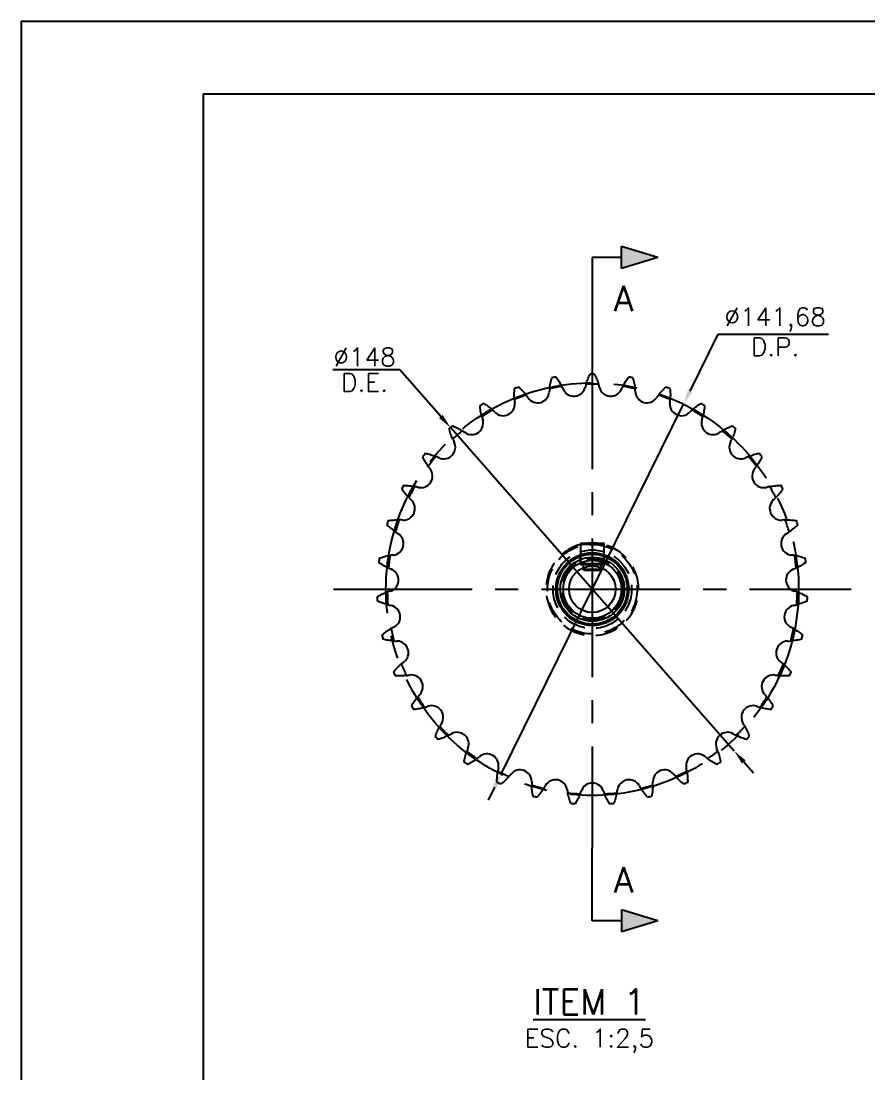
# Model space of a CAD drawing. Header units: metres. Extents: x 0 to 2102, y 0 to 1485.
# Drawn here: x 0 to 290.8, y 1123.8 to 1485 of the extents above; entities that cross this region are included whole.
import ezdxf
from ezdxf.enums import TextEntityAlignment as Align

# ---------------------------------------------------------------- set-up
doc = ezdxf.new("R2010")
doc.units = ezdxf.units.M
doc.header["$LTSCALE"] = 2.5
doc.linetypes.add('CENTER2', pattern=[28.575, 19.05, -3.175, 3.175, -3.175])
doc.linetypes.add('HIDDEN2', pattern=[4.7625, 3.175, -1.5875])
for name, color, linetype in [('FRL6', 6, 'Continuous'), ('FRL7', 7, 'Continuous'), ('FRR120', 5, 'Continuous'), ('FRR140', 5, 'Continuous'), ('FRR175', 1, 'Continuous'), ('FRR80', 3, 'Continuous'), ('GSB', 7, 'Continuous'), ('SC1', 7, 'CENTER2'), ('SDM', 7, 'Continuous'), ('SL4', 4, 'Continuous'), ('ST1', 7, 'HIDDEN2')]:
    doc.layers.add(name, color=color, linetype=linetype)
doc.styles.add('R100', font='simplex.shx', dxfattribs={"height": 2.5})
doc.styles.add('R120', font='simplex.shx', dxfattribs={"height": 3})
doc.styles.add('R140', font='simplex.shx', dxfattribs={"height": 3.5})
doc.styles.add('R80', font='simplex.shx', dxfattribs={"height": 2})
doc.styles.add('ROMANS', font='ROMANS.SHX')
doc.dimstyles.new('2.5___1-2.5$3', dxfattribs={"dimscale": 2.5, "dimtxt": 2.5, "dimasz": 2, "dimexe": 1.5, "dimexo": 1, "dimgap": 0.5, "dimtad": 1, "dimtoh": 1, "dimzin": 12, "dimtxsty": 'ROMANS', "dimcen": 0, "dimclrd": 256, "dimclre": 256, "dimclrt": 3, "dimazin": 3, "dimtfac": 1, "dimtmove": 0, "dimatfit": 0, "dimfxl": 1, "dimlwd": -1, "dimlwe": -1, "dimarcsym": 0})

# ---------------------------------------------------------------- blocks, each defined once
blk = doc.blocks.new('A1')
at = {"layer": 'FRL6', "linetype": 'Continuous'}
for q in [(25, 10), (831, 584)]:
    blk.add_line((25, 584), q, dxfattribs=at)
at = {"layer": 'FRL7', "linetype": 'Continuous'}
for q in [(0, 0), (841, 594)]:
    blk.add_line((0, 594), q, dxfattribs=at)
at = {"layer": 'FRR120', "style": 'R120'}
for tag, p in [('FASE_DO_PROJETO', (659, 46.29)), ('ÁREA_E/OU_SUBÁREA', (659, 40.79)), ('TÍTULO_DO_DESENHO', (659, 35.29)), ('SUBTÍTULO_1_DO_DESENHO', (659, 29.79)), ('SUBTÍTULO_2_DO_DESENHO', (659, 24.29))]:
    blk.add_attdef(tag, p, '', height=3, dxfattribs=at)
at = {"layer": 'FRR140', "style": 'R140', "width": 0.91}
for tag, p in [('ESCALA', (671, 14.35)), ('REVISÃO', (823.5, 14.68))]:
    blk.add_attdef(tag, text='', height=3.5, dxfattribs=at).set_placement(p, align=Align.MIDDLE)
for tag, p in [('NÚMERO_DA_CONTRATADA', (687.72, 12.6)), ('NUMERO_VALE', (752.89, 12.6))]:
    blk.add_attdef(tag, p, '', height=3.5, dxfattribs=at)
at = {"layer": 'FRR175', "style": 'R120'}
for tag, p in [('CLASSIFICAÇÃO', (811.83, 67.73)), ('PROJETO', (716.31, 53.59)), ('N_PROJ_SE', (793.5, 53.59)), ('N_CONTRATO', (796.97, 47.3))]:
    blk.add_attdef(tag, text='', height=3, dxfattribs=at).set_placement(p, align=Align.MIDDLE_CENTER)
at = {"layer": 'FRR80', "style": 'R80'}
for tag, p in [('8A_REV', (476, 77.07)), ('EMIS.', (486, 77.07)), ('PROJ.', (585, 77.07)), ('DES.', (597, 77.07)), ('VER.', (609, 77.07)), ('APR.', (621, 77.07)), ('AUT.', (633.01, 77.07)), ('7A_REV', (476, 71.37)), ('EMIS.', (486, 71.37)), ('PROJ.', (585, 71.37)), ('DES.', (597, 71.37)), ('VER.', (609, 71.37)), ('APR.', (621, 71.37)), ('AUT.', (633.01, 71.37)), ('6A_REV', (476, 65.67)), ('EMIS.', (486, 65.67)), ('PROJ.', (585, 65.67)), ('DES.', (597, 65.67)), ('VER.', (609, 65.67)), ('APR.', (621, 65.67)), ('AUT.', (633.01, 65.67)), ('5A_REV', (476, 59.97)), ('EMIS.', (486, 59.97)), ('PROJ.', (585, 59.97)), ('DES.', (597, 59.97)), ('VER.', (609, 59.97)), ('APR.', (621, 59.97)), ('AUT.', (633.01, 59.97)), ('4A_REV', (476, 54.27)), ('EMIS.', (486, 54.27)), ('PROJ.', (585, 54.27)), ('DES.', (597, 54.27)), ('VER.', (609, 54.27)), ('APR.', (621, 54.27)), ('AUT.', (633.01, 54.27)), ('3A_REV', (476, 48.57)), ('EMIS.', (486, 48.57)), ('PROJ.', (585, 48.57)), ('DES.', (597, 48.57)), ('VER.', (609, 48.57)), ('APR.', (621, 48.57)), ('AUT.', (633.01, 48.57)), ('2A_REV', (476, 42.87)), ('EMIS.', (486, 42.87)), ('PROJ.', (585, 42.87)), ('DES.', (597, 42.87)), ('VER.', (609, 42.87)), ('APR.', (621, 42.87)), ('AUT.', (633.01, 42.87)), ('1a_REV', (476, 37.17)), ('EMIS.', (486, 37.17)), ('PROJ.', (585, 37.17)), ('DES.', (597, 37.17)), ('VER.', (609, 37.17)), ('APR.', (621, 37.17)), ('AUT.', (633.01, 37.17))]:
    blk.add_attdef(tag, text='', height=2, dxfattribs=at).set_placement(p, align=Align.MIDDLE)
for p in [(492.61, 76.08), (492.61, 70.38), (492.61, 64.68), (492.61, 58.98), (492.61, 53.28), (492.61, 47.58), (492.61, 41.88), (492.61, 36.18)]:
    blk.add_attdef('DESCRIÇÃO_DA_REVISÃO', p, '', height=2, dxfattribs=at)
at = {"layer": 'FRR80', "style": 'R80', "width": 0.85}
for p in [(648, 77.07), (648, 71.37), (648, 65.67), (648, 59.97), (648, 54.27), (648, 48.57), (648, 42.87), (648, 37.17)]:
    blk.add_attdef('DATA', text='', height=2, dxfattribs=at).set_placement(p, align=Align.MIDDLE)
blk = doc.blocks.new('CORTE')
at = {"layer": 'GSB', "color": 4, "style": 'R140'}
blk.add_attdef('%%UCORTE', text='', height=3.5, dxfattribs=at).set_placement((-0.25, 2.38), align=Align.MIDDLE_CENTER)
at = {"layer": 'GSB', "color": 3, "style": 'R100'}
blk.add_attdef('ESC.', text='', height=2.5, dxfattribs=at).set_placement((-0.25, -2.62), align=Align.MIDDLE_CENTER)
blk = doc.blocks.new('*D10')
at = {"layer": 'Defpoints', "color": 0, "transparency": 16777216}
for p in [(227.47, 1353.42), (164.79, 1226.35)]:
    blk.add_point(p, dxfattribs=at)
at = {"layer": 'SDM', "transparency": 16777216}
for p, q in [((229.68, 1357.9), (239.35, 1377.51)), ((239.35, 1377.51), (277.21, 1377.51)), ((164.79, 1226.35), (227.47, 1353.42)), ((162.58, 1221.87), (160.37, 1217.38))]:
    blk.add_line(p, q, dxfattribs=at)
for points in [[(228.93, 1358.27), (230.42, 1357.53), (227.47, 1353.42)], [(161.83, 1222.24), (163.33, 1221.5), (164.79, 1226.35)]]:
    blk.add_solid(points, dxfattribs=at)
at = {"layer": 'SDM', "color": 3, "transparency": 16777216, "char_height": 6.25, "attachment_point": 5, "style": 'ROMANS'}
for s, insert in [('∅141,68', (258.9, 1382.48)), ('D.P.', (258.9, 1373.13))]:
    blk.add_mtext(s, dxfattribs=dict(at, insert=insert))
blk = doc.blocks.new('*D14')
at = {"layer": 'Defpoints', "color": 0, "transparency": 16777216}
for p in [(147.41, 1345.45), (244.84, 1234.32)]:
    blk.add_point(p, dxfattribs=at)
at = {"layer": 'SDM', "transparency": 16777216}
for p, q in [((130.05, 1365.25), (107.08, 1365.25)), ((144.11, 1349.21), (130.05, 1365.25)), ((244.84, 1234.32), (147.41, 1345.45)), ((248.14, 1230.56), (251.44, 1226.8))]:
    blk.add_line(p, q, dxfattribs=at)
for points in [[(144.74, 1349.76), (143.49, 1348.66), (147.41, 1345.45)], [(248.77, 1231.11), (247.51, 1230.01), (244.84, 1234.32)]]:
    blk.add_solid(points, dxfattribs=at)
at = {"layer": 'SDM', "color": 3, "transparency": 16777216, "char_height": 6.25, "attachment_point": 5, "style": 'ROMANS'}
for s, insert in [('%%C148', (117.94, 1369.63)), ('D.E.', (117.94, 1360.88))]:
    blk.add_mtext(s, dxfattribs=dict(at, insert=insert))
blk = doc.blocks.new('SIMB_CORTE_2')
at = {"layer": 'GSB'}
blk.add_hatch(color=2, dxfattribs=at).paths.add_polyline_path([(1.5, -4), (-1.5, -4), (0, -9)])
at = {"layer": 'GSB', "color": 1}
for p, q in [((0, -4), (0, 0)), ((0, 0), (10, 0)), ((0, -9), (-1.5, -4)), ((1.5, -4), (-1.5, -4)), ((0, -9), (1.5, -4))]:
    blk.add_line(p, q, dxfattribs=at)
at = {"layer": 'GSB', "color": 3, "style": 'R100'}
blk.add_attdef('XXXX', (-0.6, 1.57), '', height=2.5, dxfattribs=at)
at = {"layer": 'GSB', "color": 4, "style": 'R140'}
blk.add_attdef('A', text='', height=3.5, dxfattribs=at).set_placement((5.64, -4.29), align=Align.MIDDLE)

msp = doc.modelspace()

# ---------------------------------------------------------------- linework, layer by layer
at = {"layer": 'SC1'}
for p, q in [((196.128, 1378.785), (196.128, 1200.985)), ((107.228, 1289.885), (285.028, 1289.885))]:
    msp.add_line(p, q, dxfattribs=at)
msp.add_circle((196.128, 1289.885), 70.84, dxfattribs=at)
at = {"layer": 'SL4'}
for p, q in [((192.128, 1305.385), (192.128, 1305.435)), ((192.128, 1305.385), (192.128, 1301.727)), ((192.128, 1305.385), (200.128, 1305.385)), ((192.378, 1305.685), (199.878, 1305.685)), ((200.128, 1305.435), (200.128, 1305.385)), ((200.128, 1305.385), (200.128, 1301.727))]:
    msp.add_line(p, q, dxfattribs=at)
at = {"layer": 'SL4', "flags": 128}
for points in [[(194.587, 1305.685), (193.869, 1305.598), (192.698, 1305.385)], [(199.558, 1305.385), (198.387, 1305.598), (197.669, 1305.685)]]:
    msp.add_lwpolyline(points, dxfattribs=at)
at = {"layer": 'SL4'}
for radius in [12.5, 12, 11, 10, 8]:
    msp.add_circle((196.128, 1289.885), radius, dxfattribs=at)
for centre, radius, start, end in [((196.128, 1289.885), 73.9, 99.70422, 100.86721), ((196.128, 1289.885), 73.9, 89.4185, 90.5815), ((196.128, 1289.885), 73.9, 79.13279, 80.29578), ((196.128, 1289.885), 73.9, 109.98993, 111.15292), ((202.232, 1356.446), 20.92, 173.71779, 176.89506), ((196.128, 1289.885), 70.4, 98.52735, 102.04408), ((167.025, 1350.057), 20.92, 23.67637, 26.85364), ((189.803, 1360.161), 4, 205.2129, 345.07282), ((214.019, 1354.286), 20.92, 163.43207, 166.60935), ((196.128, 1289.885), 70.4, 88.24163, 91.75837), ((178.237, 1354.286), 20.92, 13.39065, 16.56793), ((202.453, 1360.161), 4, 194.92718, 334.7871), ((225.231, 1350.057), 20.92, 153.14636, 156.32363), ((196.128, 1289.885), 70.4, 77.95592, 81.47265), ((190.023, 1356.446), 20.92, 3.10494, 6.28221), ((196.128, 1289.885), 73.9, 68.84708, 70.01007), ((196.128, 1289.885), 70.4, 108.81306, 112.3298), ((190.249, 1356.466), 20.92, 184.0035, 187.18078), ((156.748, 1343.893), 20.92, 33.96208, 37.13936), ((177.356, 1357.903), 4, 215.49861, 355.35853), ((214.9, 1357.903), 4, 184.64147, 324.50139), ((235.507, 1343.893), 20.92, 142.86064, 146.03792), ((196.128, 1289.885), 70.4, 67.6702, 71.18694), ((202.007, 1356.466), 20.92, 352.81922, 355.9965), ((196.128, 1289.885), 73.9, 120.27565, 121.43864), ((196.128, 1289.885), 70.4, 119.09877, 122.61551), ((147.738, 1335.994), 20.92, 44.24779, 47.42507), ((165.513, 1353.458), 4, 225.78433, 5.64425), ((226.743, 1353.458), 4, 174.35575, 314.21567), ((244.518, 1335.994), 20.92, 132.57493, 135.75221), ((196.128, 1289.885), 70.4, 57.38449, 60.90123), ((196.128, 1289.885), 73.9, 58.56136, 59.72435), ((154.653, 1346.97), 4, 236.07004, 15.92996), ((178.455, 1354.347), 20.92, 194.28921, 197.46649), ((237.602, 1346.97), 4, 164.07004, 303.92996), ((213.801, 1354.347), 20.92, 342.53351, 345.71079), ((196.128, 1289.885), 73.9, 130.56136, 131.72435), ((196.128, 1289.885), 70.4, 129.38449, 132.90123), ((140.282, 1326.612), 20.92, 54.53351, 57.71079), ((251.973, 1326.612), 20.92, 122.28921, 125.46649), ((196.128, 1289.885), 70.4, 47.09877, 50.61551), ((196.128, 1289.885), 73.9, 48.27565, 49.43864), ((145.127, 1338.647), 4, 246.35575, 26.21567), ((167.229, 1350.155), 20.92, 204.57493, 207.75221), ((247.129, 1338.647), 4, 153.78433, 293.64425), ((225.027, 1350.155), 20.92, 332.24779, 335.42507), ((196.128, 1289.885), 73.9, 140.84708, 142.01007), ((196.128, 1289.885), 70.4, 139.6702, 143.18694), ((134.622, 1316.05), 20.92, 64.81922, 67.9965), ((257.634, 1316.05), 20.92, 112.0035, 115.18078), ((196.128, 1289.885), 70.4, 36.81306, 40.3298), ((196.128, 1289.885), 73.9, 37.98993, 39.15292), ((137.24, 1328.756), 4, 256.64147, 36.50139), ((156.932, 1344.026), 20.92, 214.86064, 218.03792), ((255.016, 1328.756), 4, 143.49861, 283.35853), ((235.324, 1344.026), 20.92, 321.96208, 325.13936), ((196.128, 1289.885), 73.9, 151.13279, 152.29578), ((196.128, 1289.885), 70.4, 149.95592, 153.47265), ((130.938, 1304.648), 20.92, 75.10494, 78.28221), ((261.318, 1304.648), 20.92, 101.71779, 104.89506), ((196.128, 1289.885), 70.4, 26.52735, 30.04408), ((196.128, 1289.885), 73.9, 27.70422, 28.86721), ((131.245, 1317.617), 4, 266.92718, 46.7871), ((147.894, 1336.158), 20.92, 225.14636, 228.32363), ((261.01, 1317.617), 4, 133.2129, 273.07282), ((244.361, 1336.158), 20.92, 311.67637, 314.85364), ((196.128, 1289.885), 73.9, 161.4185, 162.5815), ((196.128, 1289.885), 70.4, 160.24163, 163.75837), ((129.35, 1292.77), 20.92, 85.39065, 88.56793), ((262.906, 1292.77), 20.92, 91.43207, 94.60935), ((196.128, 1289.885), 70.4, 16.24163, 19.75837), ((196.128, 1289.885), 73.9, 17.4185, 18.5815), ((127.336, 1305.586), 4, 277.2129, 57.07282), ((140.407, 1326.802), 20.92, 235.43207, 238.60935), ((264.92, 1305.586), 4, 122.92718, 262.7871), ((251.849, 1326.802), 20.92, 301.39065, 304.56793), ((192.378, 1305.435), 0.25, 90, 180), ((199.878, 1305.435), 0.25, 0, 90), ((196.128, 1289.885), 73.9, 171.70422, 172.86721), ((196.128, 1289.885), 70.4, 170.52735, 174.04408), ((129.908, 1280.8), 20.92, 95.67637, 98.85364), ((262.348, 1280.8), 20.92, 81.14636, 84.32363), ((196.128, 1289.885), 70.4, 5.95592, 9.47265), ((196.128, 1289.885), 73.9, 7.13279, 8.29578), ((134.711, 1316.259), 20.92, 245.71779, 248.89506), ((257.545, 1316.259), 20.92, 291.10494, 294.28221), ((125.638, 1293.05), 4, 287.49861, 67.35853), ((266.618, 1293.05), 4, 112.64147, 252.50139), ((196.128, 1289.885), 73.9, 181.98993, 183.15292), ((132.594, 1269.122), 20.92, 105.96208, 109.13936), ((196.128, 1289.885), 70.4, 180.81306, 184.3298), ((259.662, 1269.122), 20.92, 70.86064, 74.03792), ((196.128, 1289.885), 70.4, 355.6702, 359.18694), ((196.128, 1289.885), 73.9, 356.84708, 358.01007), ((130.989, 1304.869), 20.92, 256.0035, 259.18078), ((126.206, 1280.413), 4, 297.78433, 77.64425), ((266.05, 1280.413), 4, 102.35575, 242.21567), ((261.267, 1304.869), 20.92, 280.81922, 283.9965), ((137.322, 1258.111), 20.92, 116.24779, 119.42507), ((196.128, 1289.885), 70.4, 191.09877, 194.61551), ((254.933, 1258.111), 20.92, 60.57493, 63.75221), ((196.128, 1289.885), 70.4, 345.38449, 348.90123), ((196.128, 1289.885), 73.9, 192.27565, 193.43864), ((129.36, 1292.997), 20.92, 266.28921, 269.46649), ((129.021, 1268.08), 4, 308.07004, 87.92996), ((263.235, 1268.08), 4, 92.07004, 231.92996), ((262.896, 1292.997), 20.92, 270.53351, 273.71079), ((196.128, 1289.885), 73.9, 346.56136, 347.72435), ((143.941, 1248.122), 20.92, 126.53351, 129.71079), ((248.315, 1248.122), 20.92, 50.28921, 53.46649), ((196.128, 1289.885), 73.9, 202.56136, 203.72435), ((196.128, 1289.885), 70.4, 201.38449, 204.90123), ((196.128, 1289.885), 70.4, 335.09877, 338.61551), ((196.128, 1289.885), 73.9, 336.27565, 337.43864), ((129.877, 1281.025), 20.92, 276.57493, 279.75221), ((133.992, 1256.448), 4, 318.35575, 98.21567), ((258.263, 1256.448), 4, 81.78433, 221.64425), ((262.379, 1281.025), 20.92, 260.24779, 263.42507), ((152.236, 1239.475), 20.92, 136.81922, 139.9965), ((240.019, 1239.475), 20.92, 40.0035, 43.18078), ((196.128, 1289.885), 70.4, 211.6702, 215.18694), ((196.128, 1289.885), 70.4, 324.81306, 328.3298), ((196.128, 1289.885), 73.9, 212.84708, 214.01007), ((132.524, 1269.338), 20.92, 286.86064, 290.03792), ((140.961, 1245.891), 4, 328.64147, 108.50139), ((251.294, 1245.891), 4, 71.49861, 211.35853), ((259.732, 1269.338), 20.92, 249.96208, 253.13936), ((196.128, 1289.885), 73.9, 325.98993, 327.15292), ((161.943, 1232.448), 20.92, 147.10494, 150.28221), ((196.128, 1289.885), 70.4, 221.95592, 225.47265), ((196.128, 1289.885), 70.4, 314.52735, 318.04408), ((230.313, 1232.448), 20.92, 29.71779, 32.89506), ((196.128, 1289.885), 73.9, 223.13279, 224.29578), ((137.215, 1258.311), 20.92, 297.14636, 300.32363), ((149.703, 1236.747), 4, 338.92718, 118.7871), ((242.553, 1236.747), 4, 61.2129, 201.07282), ((255.041, 1258.311), 20.92, 239.67637, 242.85364), ((196.128, 1289.885), 73.9, 315.70422, 316.86721), ((172.748, 1227.267), 20.92, 157.39065, 160.56793), ((196.128, 1289.885), 70.4, 232.24163, 235.75837), ((143.799, 1248.299), 20.92, 307.43207, 310.60935), ((159.937, 1229.312), 4, 349.2129, 129.07282), ((232.318, 1229.312), 4, 50.92718, 190.7871), ((248.456, 1248.299), 20.92, 229.39065, 232.56793), ((196.128, 1289.885), 70.4, 304.24163, 307.75837), ((219.508, 1227.267), 20.92, 19.43207, 22.60935), ((196.128, 1289.885), 73.9, 233.4185, 234.5815), ((184.305, 1224.098), 20.92, 167.67637, 170.85364), ((207.951, 1224.098), 20.92, 9.14636, 12.32363), ((196.128, 1289.885), 73.9, 305.4185, 306.5815), ((196.128, 1289.885), 70.4, 242.52735, 246.04408), ((152.066, 1239.624), 20.92, 317.71779, 320.89506), ((171.335, 1223.823), 4, 359.49861, 139.35853), ((220.921, 1223.823), 4, 40.64147, 180.50139), ((240.19, 1239.624), 20.92, 219.10494, 222.28221), ((196.128, 1289.885), 70.4, 293.95592, 297.47265), ((196.128, 1289.885), 73.9, 243.70422, 244.86721), ((196.241, 1223.044), 20.92, 177.96208, 181.13936), ((196.128, 1289.885), 70.4, 252.81306, 256.3298), ((161.748, 1232.564), 20.92, 328.0035, 331.18078), ((183.529, 1220.458), 4, 9.78433, 149.64425), ((208.174, 1224.139), 20.92, 188.24779, 191.42507), ((196.128, 1219.324), 4, 20.07004, 159.92996), ((184.082, 1224.139), 20.92, 348.57493, 351.75221), ((208.727, 1220.458), 4, 30.35575, 170.21567), ((230.508, 1232.564), 20.92, 208.81922, 211.9965), ((196.128, 1289.885), 70.4, 283.6702, 287.18694), ((196.015, 1223.044), 20.92, 358.86064, 2.03792), ((196.128, 1289.885), 73.9, 295.13279, 296.29578), ((196.128, 1289.885), 73.9, 253.98993, 255.15292), ((196.128, 1289.885), 70.4, 263.09877, 266.61551), ((172.536, 1227.346), 20.92, 338.28921, 341.46649), ((219.72, 1227.346), 20.92, 198.53351, 201.71079), ((196.128, 1289.885), 70.4, 273.38449, 276.90123), ((196.128, 1289.885), 73.9, 284.84708, 286.01007), ((196.128, 1289.885), 73.9, 264.27565, 265.43864), ((196.128, 1289.885), 73.9, 274.56136, 275.72435)]:
    msp.add_arc(centre, radius, start, end, dxfattribs=at)
for points, knots in [([(181.438, 1358.735), (181.527, 1359.389), (181.704, 1360.696), (182.032, 1361.872), (182.195, 1362.46)], [0, 0, 0, 0, 0.4999989, 1, 1, 1, 1]), ([(183.671, 1362.727), (184.031, 1362.234), (184.751, 1361.248), (185.376, 1360.087), (185.689, 1359.507)], [0, 0, 0, 0, 0.500001, 1, 1, 1, 1]), ([(193.968, 1360.252), (194.172, 1360.879), (194.58, 1362.133), (195.112, 1363.232), (195.378, 1363.781)], [0, 0, 0, 0, 0.4999989, 1, 1, 1, 1]), ([(196.878, 1363.781), (197.144, 1363.232), (197.676, 1362.133), (198.084, 1360.879), (198.288, 1360.252)], [0, 0, 0, 0, 0.5000011, 1, 1, 1, 1]), ([(206.567, 1359.507), (206.88, 1360.087), (207.505, 1361.248), (208.225, 1362.234), (208.585, 1362.727)], [0, 0, 0, 0, 0.499999, 1, 1, 1, 1]), ([(210.06, 1362.46), (210.224, 1361.872), (210.551, 1360.696), (210.729, 1359.389), (210.818, 1358.735)], [0, 0, 0, 0, 0.5000011, 1, 1, 1, 1]), ([(169.38, 1355.006), (169.351, 1355.664), (169.292, 1356.982), (169.404, 1358.198), (169.46, 1358.805)], [0, 0, 0, 0, 0.4999989, 1, 1, 1, 1]), ([(170.865, 1359.333), (171.307, 1358.912), (172.191, 1358.07), (173.014, 1357.039), (173.425, 1356.524)], [0, 0, 0, 0, 0.500001, 1, 1, 1, 1]), ([(218.831, 1356.524), (219.242, 1357.039), (220.065, 1358.07), (220.949, 1358.912), (221.391, 1359.333)], [0, 0, 0, 0, 0.499999, 1, 1, 1, 1]), ([(222.795, 1358.805), (222.851, 1358.198), (222.963, 1356.982), (222.905, 1355.664), (222.875, 1355.006)], [0, 0, 0, 0, 0.5000011, 1, 1, 1, 1]), ([(158.182, 1349.183), (158.036, 1349.826), (157.743, 1351.112), (157.636, 1352.328), (157.583, 1352.936)], [0, 0, 0, 0, 0.4999989, 1, 1, 1, 1]), ([(158.87, 1353.706), (159.381, 1353.37), (160.401, 1352.7), (161.394, 1351.833), (161.891, 1351.399)], [0, 0, 0, 0, 0.500001, 1, 1, 1, 1]), ([(230.365, 1351.399), (230.861, 1351.833), (231.855, 1352.7), (232.875, 1353.37), (233.385, 1353.706)], [0, 0, 0, 0, 0.499999, 1, 1, 1, 1]), ([(234.673, 1352.936), (234.62, 1352.328), (234.513, 1351.112), (234.22, 1349.826), (234.073, 1349.183)], [0, 0, 0, 0, 0.5000011, 1, 1, 1, 1]), ([(148.204, 1341.455), (147.945, 1342.061), (147.427, 1343.274), (147.105, 1344.452), (146.944, 1345.04)], [0, 0, 0, 0, 0.4999989, 1, 1, 1, 1]), ([(148.074, 1346.027), (148.635, 1345.789), (149.759, 1345.311), (150.891, 1344.635), (151.458, 1344.297)], [0, 0, 0, 0, 0.5000011, 1, 1, 1, 1]), ([(240.798, 1344.297), (241.364, 1344.635), (242.497, 1345.311), (243.621, 1345.789), (244.182, 1346.027)], [0, 0, 0, 0, 0.4999989, 1, 1, 1, 1]), ([(245.312, 1345.04), (245.151, 1344.452), (244.829, 1343.274), (244.311, 1342.061), (244.052, 1341.455)], [0, 0, 0, 0, 0.5000011, 1, 1, 1, 1]), ([(139.766, 1332.069), (139.403, 1332.619), (138.677, 1333.721), (138.149, 1334.821), (137.886, 1335.372)], [0, 0, 0, 0, 0.4999989, 1, 1, 1, 1]), ([(138.821, 1336.545), (139.416, 1336.41), (140.607, 1336.141), (141.842, 1335.678), (142.46, 1335.447)], [0, 0, 0, 0, 0.5000011, 1, 1, 1, 1]), ([(249.796, 1335.447), (250.414, 1335.678), (251.649, 1336.141), (252.839, 1336.41), (253.435, 1336.545)], [0, 0, 0, 0, 0.4999989, 1, 1, 1, 1]), ([(254.37, 1335.372), (254.106, 1334.821), (253.579, 1333.721), (252.853, 1332.619), (252.49, 1332.069)], [0, 0, 0, 0, 0.5000011, 1, 1, 1, 1]), ([(133.139, 1321.327), (132.684, 1321.804), (131.773, 1322.758), (131.057, 1323.747), (130.7, 1324.241)], [0, 0, 0, 0, 0.499999, 1, 1, 1, 1]), ([(131.411, 1325.562), (132.02, 1325.536), (133.24, 1325.484), (134.538, 1325.249), (135.187, 1325.132)], [0, 0, 0, 0, 0.5000011, 1, 1, 1, 1]), ([(257.069, 1325.132), (257.718, 1325.249), (259.016, 1325.484), (260.235, 1325.536), (260.845, 1325.562)], [0, 0, 0, 0, 0.4999989, 1, 1, 1, 1]), ([(261.556, 1324.241), (261.198, 1323.747), (260.483, 1322.758), (259.572, 1321.804), (259.116, 1321.327)], [0, 0, 0, 0, 0.500001, 1, 1, 1, 1]), ([(128.537, 1309.575), (128.004, 1309.963), (126.937, 1310.738), (126.057, 1311.584), (125.617, 1312.007)], [0, 0, 0, 0, 0.499999, 1, 1, 1, 1]), ([(126.08, 1313.433), (126.685, 1313.517), (127.894, 1313.683), (129.213, 1313.684), (129.873, 1313.684)], [0, 0, 0, 0, 0.5000011, 1, 1, 1, 1]), ([(262.383, 1313.684), (263.043, 1313.684), (264.362, 1313.683), (265.571, 1313.517), (266.176, 1313.433)], [0, 0, 0, 0, 0.4999989, 1, 1, 1, 1]), ([(266.639, 1312.007), (266.199, 1311.584), (265.318, 1310.738), (264.252, 1309.963), (263.718, 1309.575)], [0, 0, 0, 0, 0.500001, 1, 1, 1, 1]), ([(123.001, 1300.547), (123.581, 1300.737), (124.741, 1301.117), (126.039, 1301.353), (126.688, 1301.471)], [0, 0, 0, 0, 0.5000011, 1, 1, 1, 1]), ([(265.568, 1301.471), (266.217, 1301.353), (267.515, 1301.117), (268.675, 1300.737), (269.255, 1300.547)], [0, 0, 0, 0, 0.4999989, 1, 1, 1, 1]), ([(126.108, 1297.19), (125.514, 1297.476), (124.326, 1298.049), (123.308, 1298.724), (122.8, 1299.061)], [0, 0, 0, 0, 0.499999, 1, 1, 1, 1]), ([(269.456, 1299.061), (268.947, 1298.724), (267.93, 1298.049), (266.742, 1297.476), (266.148, 1297.19)], [0, 0, 0, 0, 0.500001, 1, 1, 1, 1]), ([(122.272, 1287.319), (122.809, 1287.609), (123.883, 1288.19), (125.118, 1288.654), (125.735, 1288.886)], [0, 0, 0, 0, 0.5000011, 1, 1, 1, 1]), ([(266.521, 1288.886), (267.138, 1288.654), (268.373, 1288.19), (269.446, 1287.609), (269.983, 1287.319)], [0, 0, 0, 0, 0.4999989, 1, 1, 1, 1]), ([(125.929, 1284.57), (125.293, 1284.745), (124.022, 1285.097), (122.9, 1285.579), (122.34, 1285.82)], [0, 0, 0, 0, 0.4999989, 1, 1, 1, 1]), ([(269.916, 1285.82), (269.355, 1285.579), (268.234, 1285.097), (266.963, 1284.745), (266.327, 1284.57)], [0, 0, 0, 0, 0.5000011, 1, 1, 1, 1]), ([(123.918, 1274.173), (124.394, 1274.554), (125.347, 1275.317), (126.479, 1275.994), (127.045, 1276.333)], [0, 0, 0, 0, 0.500001, 1, 1, 1, 1]), ([(265.211, 1276.333), (265.777, 1275.994), (266.909, 1275.317), (267.862, 1274.554), (268.338, 1274.173)], [0, 0, 0, 0, 0.499999, 1, 1, 1, 1]), ([(128.006, 1272.121), (127.349, 1272.18), (126.035, 1272.299), (124.846, 1272.573), (124.251, 1272.71)], [0, 0, 0, 0, 0.4999989, 1, 1, 1, 1]), ([(268.004, 1272.71), (267.41, 1272.573), (266.22, 1272.299), (264.907, 1272.18), (264.25, 1272.121)], [0, 0, 0, 0, 0.5000011, 1, 1, 1, 1]), ([(127.884, 1261.531), (128.284, 1261.992), (129.085, 1262.913), (130.078, 1263.781), (130.575, 1264.215)], [0, 0, 0, 0, 0.500001, 1, 1, 1, 1]), ([(261.681, 1264.215), (262.178, 1263.781), (263.171, 1262.913), (263.972, 1261.992), (264.372, 1261.531)], [0, 0, 0, 0, 0.499999, 1, 1, 1, 1]), ([(132.273, 1260.242), (131.616, 1260.184), (130.302, 1260.066), (129.083, 1260.123), (128.473, 1260.152)], [0, 0, 0, 0, 0.4999989, 1, 1, 1, 1]), ([(263.783, 1260.152), (263.173, 1260.123), (261.954, 1260.066), (260.64, 1260.184), (259.983, 1260.242)], [0, 0, 0, 0, 0.5000011, 1, 1, 1, 1]), ([(134.043, 1249.802), (134.355, 1250.326), (134.979, 1251.375), (135.801, 1252.407), (136.212, 1252.923)], [0, 0, 0, 0, 0.5000011, 1, 1, 1, 1]), ([(256.044, 1252.923), (256.455, 1252.407), (257.277, 1251.375), (257.901, 1250.326), (258.213, 1249.802)], [0, 0, 0, 0, 0.4999989, 1, 1, 1, 1]), ([(138.592, 1249.317), (137.956, 1249.142), (136.684, 1248.791), (135.474, 1248.63), (134.869, 1248.55)], [0, 0, 0, 0, 0.4999989, 1, 1, 1, 1]), ([(257.386, 1248.55), (256.782, 1248.63), (255.572, 1248.791), (254.3, 1249.142), (253.664, 1249.317)], [0, 0, 0, 0, 0.5000011, 1, 1, 1, 1]), ([(142.198, 1239.36), (142.411, 1239.932), (142.837, 1241.076), (143.462, 1242.237), (143.774, 1242.818)], [0, 0, 0, 0, 0.5000011, 1, 1, 1, 1]), ([(248.481, 1242.818), (248.794, 1242.237), (249.418, 1241.076), (249.845, 1239.932), (250.058, 1239.36)], [0, 0, 0, 0, 0.49999892, 1, 1, 1, 1]), ([(146.76, 1239.696), (146.166, 1239.41), (144.977, 1238.838), (143.815, 1238.463), (143.234, 1238.276)], [0, 0, 0, 0, 0.4999989, 1, 1, 1, 1]), ([(249.021, 1238.276), (248.441, 1238.463), (247.279, 1238.838), (246.09, 1239.41), (245.496, 1239.696)], [0, 0, 0, 0, 0.5000011, 1, 1, 1, 1]), ([(152.086, 1230.542), (152.194, 1231.143), (152.409, 1232.345), (152.816, 1233.599), (153.02, 1234.227)], [0, 0, 0, 0, 0.5000011, 1, 1, 1, 1]), ([(239.236, 1234.227), (239.44, 1233.599), (239.847, 1232.345), (240.062, 1231.143), (240.17, 1230.542)], [0, 0, 0, 0, 0.4999989, 1, 1, 1, 1]), ([(156.515, 1231.687), (155.981, 1231.3), (154.914, 1230.525), (153.838, 1229.949), (153.3, 1229.661)], [0, 0, 0, 0, 0.4999989, 1, 1, 1, 1]), ([(238.956, 1229.661), (238.418, 1229.949), (237.342, 1230.525), (236.275, 1231.3), (235.741, 1231.687)], [0, 0, 0, 0, 0.5000011, 1, 1, 1, 1]), ([(163.39, 1223.632), (163.388, 1224.242), (163.386, 1225.463), (163.562, 1226.77), (163.651, 1227.424)], [0, 0, 0, 0, 0.5000011, 1, 1, 1, 1]), ([(167.543, 1225.549), (167.087, 1225.073), (166.175, 1224.12), (165.219, 1223.361), (164.741, 1222.981)], [0, 0, 0, 0, 0.499999, 1, 1, 1, 1]), ([(227.515, 1222.981), (227.036, 1223.361), (226.08, 1224.12), (225.169, 1225.073), (224.713, 1225.549)], [0, 0, 0, 0, 0.500001, 1, 1, 1, 1]), ([(228.605, 1227.424), (228.693, 1226.77), (228.87, 1225.463), (228.867, 1224.242), (228.866, 1223.632)], [0, 0, 0, 0, 0.4999989, 1, 1, 1, 1]), ([(175.746, 1218.851), (175.635, 1219.451), (175.415, 1220.652), (175.355, 1221.97), (175.325, 1222.628)], [0, 0, 0, 0, 0.5000011, 1, 1, 1, 1]), ([(179.49, 1221.479), (179.127, 1220.929), (178.399, 1219.828), (177.594, 1218.911), (177.192, 1218.452)], [0, 0, 0, 0, 0.499999, 1, 1, 1, 1]), ([(215.064, 1218.452), (214.661, 1218.911), (213.856, 1219.828), (213.129, 1220.929), (212.766, 1221.479)], [0, 0, 0, 0, 0.500001, 1, 1, 1, 1]), ([(216.93, 1222.628), (216.901, 1221.97), (216.841, 1220.652), (216.62, 1219.451), (216.51, 1218.851)], [0, 0, 0, 0, 0.4999989, 1, 1, 1, 1]), ([(188.757, 1216.353), (188.541, 1216.924), (188.11, 1218.066), (187.816, 1219.352), (187.669, 1219.995)], [0, 0, 0, 0, 0.5000011, 1, 1, 1, 1]), ([(191.972, 1219.608), (191.712, 1219.001), (191.193, 1217.789), (190.565, 1216.742), (190.251, 1216.219)], [0, 0, 0, 0, 0.499999, 1, 1, 1, 1]), ([(202.005, 1216.219), (201.691, 1216.742), (201.062, 1217.789), (200.543, 1219.001), (200.284, 1219.608)], [0, 0, 0, 0, 0.500001, 1, 1, 1, 1]), ([(204.587, 1219.995), (204.44, 1219.352), (204.146, 1218.066), (203.715, 1216.924), (203.499, 1216.353)], [0, 0, 0, 0, 0.4999989, 1, 1, 1, 1])]:
    msp.add_open_spline(points, degree=3, knots=knots, dxfattribs=at)
at = {"layer": 'ST1'}
for p, q in [((192.128, 1301.727), (192.128, 1298.385)), ((192.128, 1298.635), (192.128, 1301.727)), ((200.128, 1301.727), (200.128, 1298.385)), ((200.128, 1298.635), (200.128, 1301.727)), ((200.128, 1298.635), (192.128, 1298.635)), ((192.128, 1298.635), (200.128, 1298.635)), ((200.128, 1298.635), (192.128, 1298.635)), ((192.128, 1298.635), (200.128, 1298.635)), ((192.128, 1298.385), (200.128, 1298.385)), ((193.128, 1296.635), (193.128, 1299.424)), ((199.128, 1296.635), (199.128, 1299.424)), ((199.128, 1296.635), (193.128, 1296.635)), ((193.128, 1296.635), (199.128, 1296.635)), ((193.378, 1296.385), (198.878, 1296.385))]:
    msp.add_line(p, q, dxfattribs=at)
at = {"layer": 'ST1', "flags": 128}
msp.add_lwpolyline([(197.669, 1305.685), (196.128, 1305.76), (194.587, 1305.685)], dxfattribs=at)
at = {"layer": 'ST1'}
for radius in [15.375, 13.5, 13.5, 10.5]:
    msp.add_circle((196.128, 1289.885), radius, dxfattribs=at)
for centre, radius, start, end in [((196.128, 1289.885), 15.875, 102.47829, 0), ((196.128, 1289.885), 15.875, 0, 77.52171), ((192.378, 1298.635), 0.25, 180, 270), ((199.878, 1298.635), 0.25, 270, 0), ((193.378, 1296.635), 0.25, 180, 270), ((198.878, 1296.635), 0.25, 270, 0)]:
    msp.add_arc(centre, radius, start, end, dxfattribs=at)

# ---------------------------------------------------------------- block references
at = {"xscale": 2.5, "yscale": 2.5, "zscale": 2.5}
msp.add_blockref('A1', (0, 0), dxfattribs=at)
at = {"layer": 'GSB'}
ref = msp.add_blockref('SIMB_CORTE_2', (196.128, 1403.785), dxfattribs=dict(at, xscale=-2.5, yscale=2.5, zscale=2.5, rotation=89.99999999999993))
ref.add_attrib('A', 'A', dxfattribs={"color": 4, "height": 8.75, "style": 'R140'}).set_placement((206.861, 1389.693), align=Align.MIDDLE)
ref = msp.add_blockref('SIMB_CORTE_2', (196.128, 1175.985), dxfattribs=dict(at, xscale=2.5, yscale=2.5, zscale=2.5, rotation=89.99999999999999))
ref.add_attrib('A', 'A', dxfattribs={"color": 4, "height": 8.75, "style": 'R140'}).set_placement((206.861, 1190.077), align=Align.MIDDLE)
at = {"layer": 'GSB', "xscale": 2.5, "yscale": 2.5, "zscale": 2.5}
msp.add_blockref('CORTE', (195.739, 1142.236), dxfattribs=at).add_auto_attribs({'%%UCORTE': '%%uITEM 1', 'ESC.': 'ESC. 1:2,5'})

# ---------------------------------------------------------------- dimensions: what is measured, and where the dimension line sits
at = {"layer": 'SDM'}
for p1, p2, text, picture, middle in [((164.79, 1226.353), (227.465, 1353.416), '<>\\XD.P.', '*D10', (258.902, 1377.508)), ((244.845, 1234.316), (147.411, 1345.453), '%%C148\\XD.E.', '*D14', (117.94, 1365.253))]:
    dim = msp.add_diameter_dim_2p(p1=p1, p2=p2, text=text, dimstyle='2.5___1-2.5$3', dxfattribs=at)
    dim.commit()
    dim.dimension.update_dxf_attribs({"geometry": picture, "text_midpoint": middle, "dimtype": 163})

doc.saveas('drawing.dxf')
